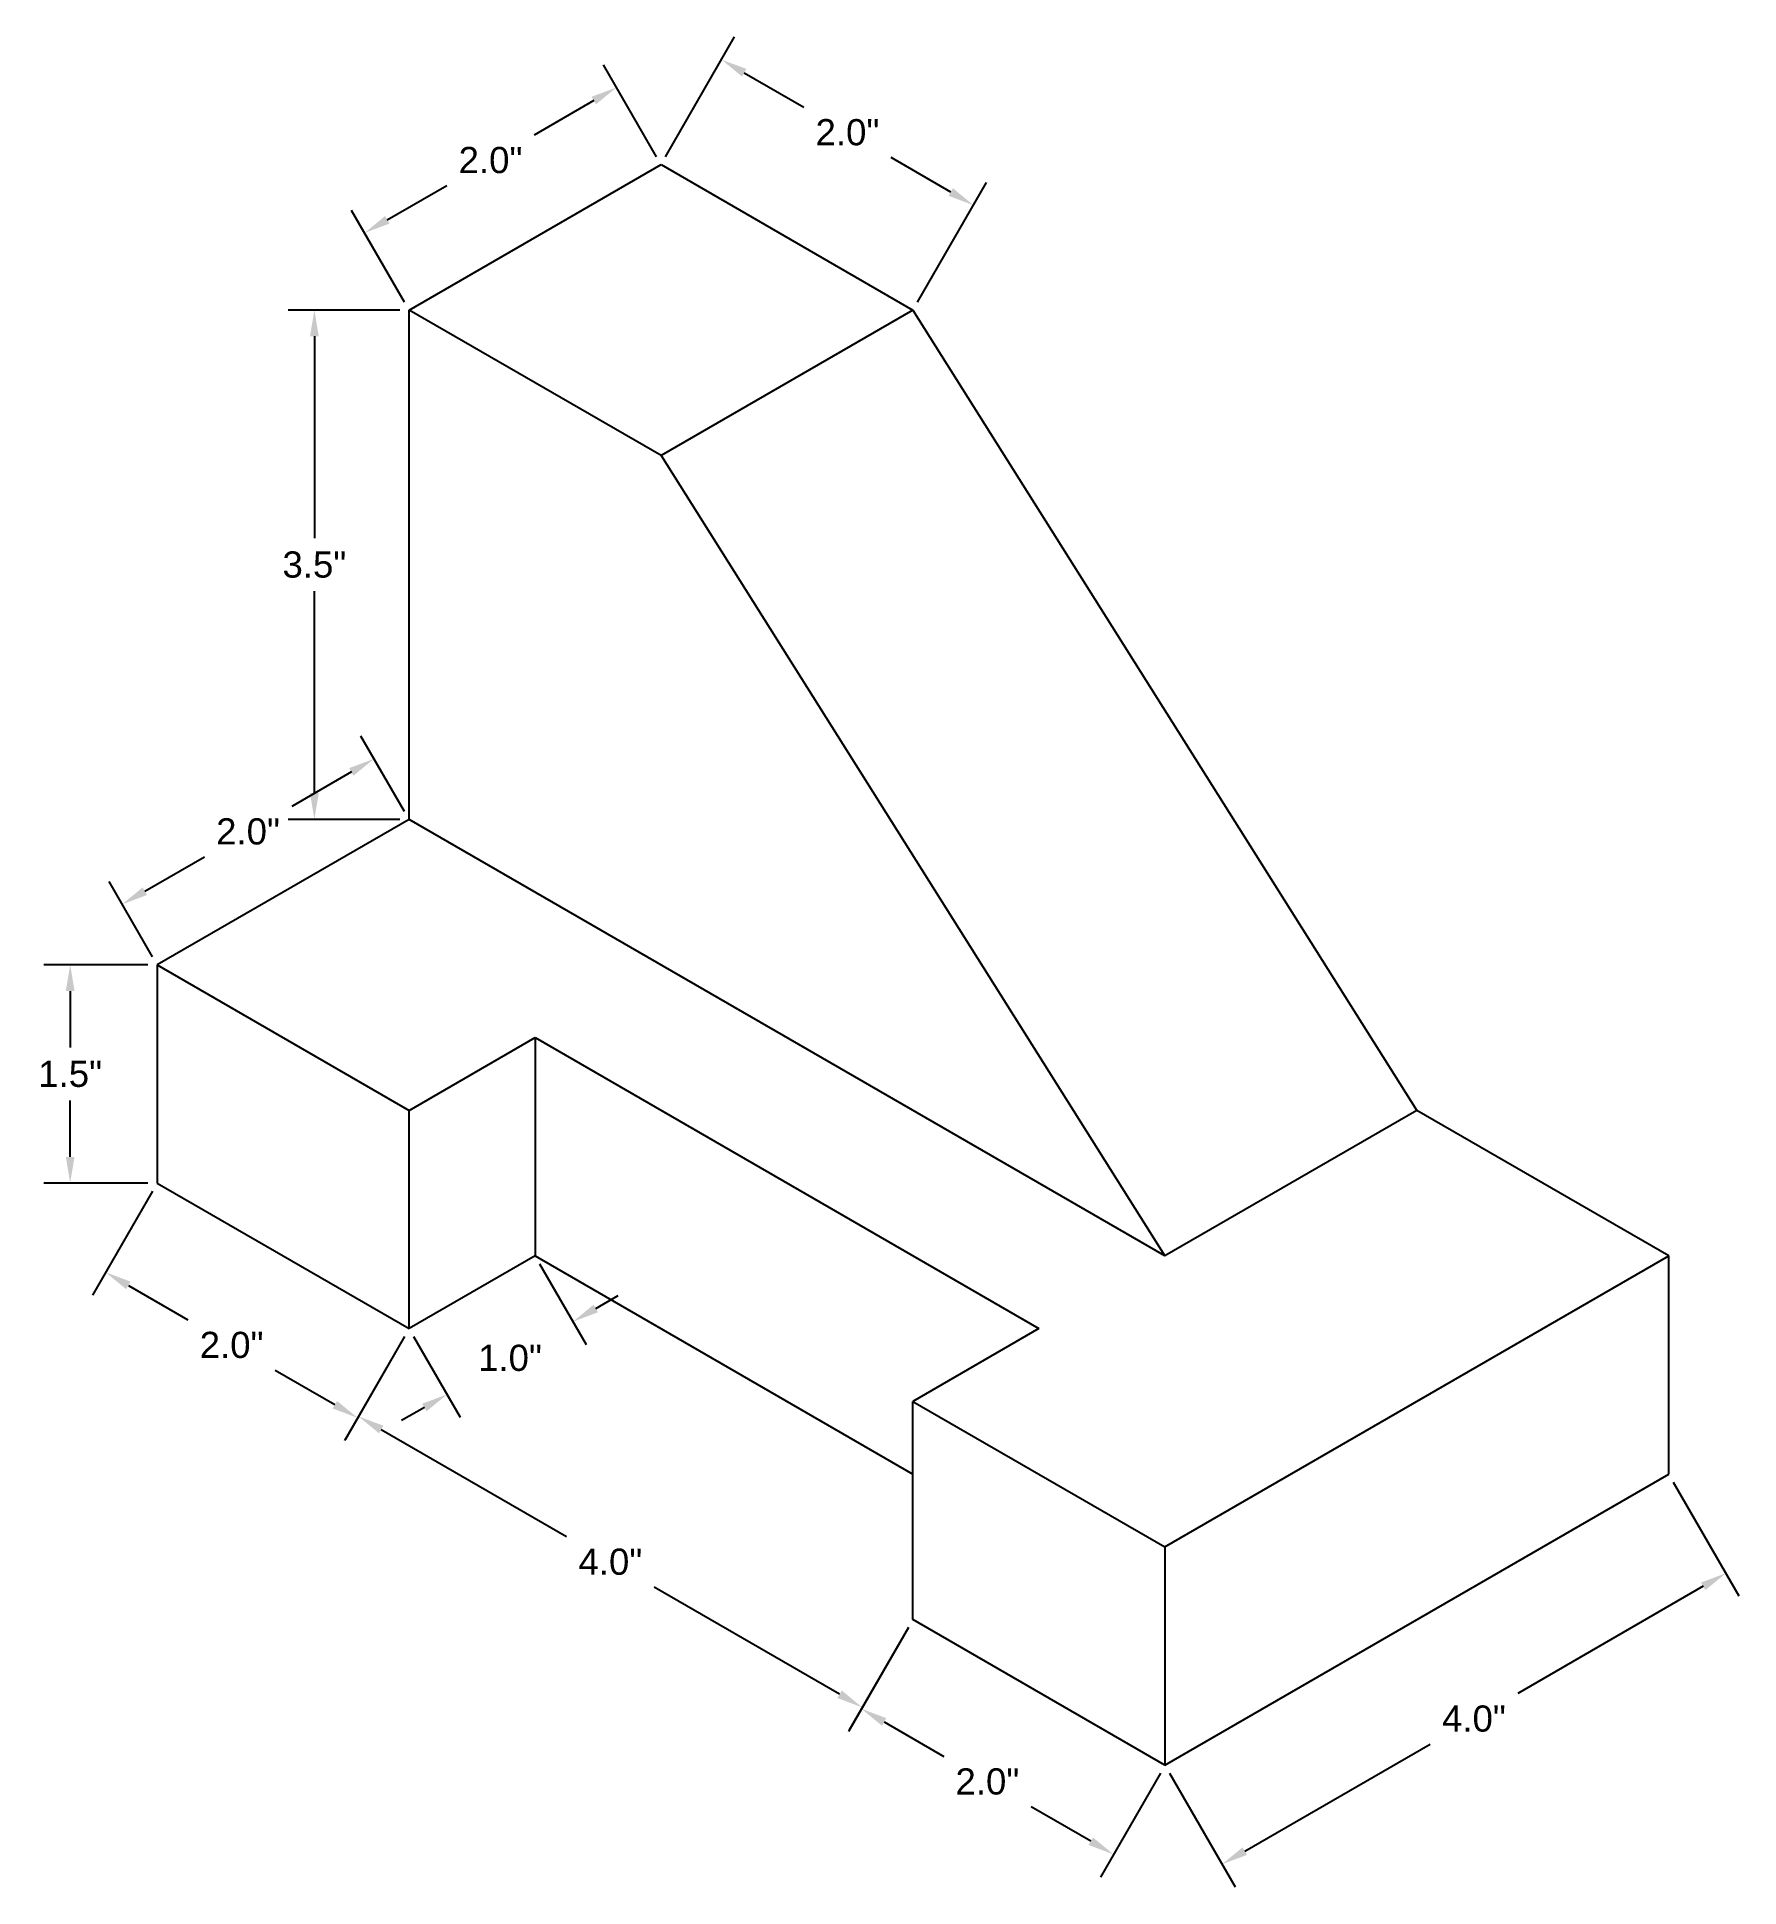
# Model space of a CAD drawing. Header units: inches. Extents: x 3163.7 to 3175.4, y 1329.8 to 1342.5.
import ezdxf

# ---------------------------------------------------------------- set-up
doc = ezdxf.new("R2010")
doc.units = ezdxf.units.IN
doc.styles.get("Standard").update_dxf_attribs({"font": 'arial.ttf'})
doc.dimstyles.get("Standard").update_dxf_attribs({"dimtxt": 0.18, "dimasz": 0.18, "dimexe": 0.18, "dimexo": 0.0625, "dimgap": 0.09, "dimtad": 0, "dimtih": 1, "dimtoh": 1, "dimdec": 1, "dimzin": 0, "dimdsep": 46, "dimlunit": 3, "dimtxsty": 'Standard', "dimcen": 0.09, "dimaunit": 1, "dimadec": 0, "dimazin": 0, "dimtfac": 1, "dimtdec": 1, "dimtofl": 0, "dimtmove": 0, "dimatfit": 3, "dimfxl": 1, "dimtolj": 1, "dimtzin": 0, "dimarcsym": 0})

# ---------------------------------------------------------------- blocks, each defined once
blk = doc.blocks.new('*D3')
at = {"color": 0, "lineweight": -2, "transparency": 16777216}
for p, q in [((3168.025, 1341.715), (3168.5, 1342.538)), ((3168.566, 1342.292), (3168.976, 1342.055)), ((3169.986, 1341.472), (3169.576, 1341.709)), ((3169.757, 1340.715), (3170.232, 1341.538))]:
    blk.add_line(p, q, dxfattribs=at)
at = {"color": 0, "transparency": 16777216}
for points in [[(3168.581, 1342.318), (3168.551, 1342.266), (3168.41, 1342.382)], [(3170.001, 1341.498), (3169.971, 1341.446), (3170.142, 1341.382)]]:
    blk.add_solid(points, dxfattribs=at)
at = {"layer": 'Defpoints', "color": 0, "transparency": 16777216}
for p in [(3167.994, 1341.661), (3170.142, 1341.382), (3169.726, 1340.661)]:
    blk.add_point(p, dxfattribs=at)
at = {"color": 0, "transparency": 16777216, "insert": (3169.276, 1341.882), "char_height": 0.18, "attachment_point": 5}
blk.add_mtext('\\A1;2.0"', dxfattribs=at)
blk = doc.blocks.new('*D4')
at = {"color": 0, "lineweight": -2, "transparency": 16777216}
for p, q in [((3167.963, 1341.715), (3167.598, 1342.346)), ((3167.532, 1342.101), (3167.122, 1341.864)), ((3166.112, 1341.281), (3166.522, 1341.517)), ((3166.231, 1340.715), (3165.866, 1341.346))]:
    blk.add_line(p, q, dxfattribs=at)
at = {"color": 0, "transparency": 16777216}
for points in [[(3167.517, 1342.127), (3167.547, 1342.075), (3167.688, 1342.191)], [(3166.097, 1341.307), (3166.127, 1341.255), (3165.956, 1341.191)]]:
    blk.add_solid(points, dxfattribs=at)
at = {"layer": 'Defpoints', "color": 0, "transparency": 16777216}
for p in [(3167.688, 1342.191), (3167.994, 1341.661), (3166.262, 1340.661)]:
    blk.add_point(p, dxfattribs=at)
at = {"color": 0, "transparency": 16777216, "insert": (3166.822, 1341.691), "char_height": 0.18, "attachment_point": 5}
blk.add_mtext('\\A1;2.0"', dxfattribs=at)
blk = doc.blocks.new('*D5')
at = {"color": 0, "lineweight": -2, "transparency": 16777216}
for p, q in [((3166.199, 1340.661), (3165.431, 1340.661)), ((3165.611, 1340.481), (3165.611, 1339.093)), ((3165.611, 1337.341), (3165.611, 1338.729)), ((3166.199, 1337.161), (3165.431, 1337.161))]:
    blk.add_line(p, q, dxfattribs=at)
at = {"color": 0, "transparency": 16777216}
for points in [[(3165.581, 1340.481), (3165.641, 1340.481), (3165.611, 1340.661)], [(3165.581, 1337.341), (3165.641, 1337.341), (3165.611, 1337.161)]]:
    blk.add_solid(points, dxfattribs=at)
at = {"layer": 'Defpoints', "color": 0, "transparency": 16777216}
for p in [(3166.262, 1340.661), (3165.611, 1337.161), (3166.262, 1337.161)]:
    blk.add_point(p, dxfattribs=at)
at = {"color": 0, "transparency": 16777216, "insert": (3165.611, 1338.911), "char_height": 0.18, "attachment_point": 5}
blk.add_mtext('\\A1;3.5"', dxfattribs=at)
blk = doc.blocks.new('*D6')
at = {"color": 0, "lineweight": -2, "transparency": 16777216}
for p, q in [((3166.231, 1337.215), (3165.931, 1337.733)), ((3165.865, 1337.487), (3165.455, 1337.25)), ((3164.445, 1336.667), (3164.855, 1336.904)), ((3164.499, 1336.215), (3164.199, 1336.733))]:
    blk.add_line(p, q, dxfattribs=at)
at = {"color": 0, "transparency": 16777216}
for points in [[(3165.85, 1337.513), (3165.88, 1337.461), (3166.021, 1337.577)], [(3164.43, 1336.693), (3164.46, 1336.641), (3164.289, 1336.577)]]:
    blk.add_solid(points, dxfattribs=at)
at = {"layer": 'Defpoints', "color": 0, "transparency": 16777216}
for p in [(3166.021, 1337.577), (3166.262, 1337.161), (3164.53, 1336.161)]:
    blk.add_point(p, dxfattribs=at)
at = {"color": 0, "transparency": 16777216, "insert": (3165.155, 1337.077), "char_height": 0.18, "attachment_point": 5}
blk.add_mtext('\\A1;2.0"', dxfattribs=at)
blk = doc.blocks.new('*D7')
at = {"color": 0, "lineweight": -2, "transparency": 16777216}
for p, q in [((3164.467, 1336.161), (3163.752, 1336.161)), ((3163.932, 1335.981), (3163.932, 1335.592)), ((3163.932, 1334.841), (3163.932, 1335.229)), ((3164.467, 1334.661), (3163.752, 1334.661))]:
    blk.add_line(p, q, dxfattribs=at)
at = {"color": 0, "transparency": 16777216}
for points in [[(3163.902, 1335.981), (3163.962, 1335.981), (3163.932, 1336.161)], [(3163.902, 1334.841), (3163.962, 1334.841), (3163.932, 1334.661)]]:
    blk.add_solid(points, dxfattribs=at)
at = {"layer": 'Defpoints', "color": 0, "transparency": 16777216}
for p in [(3163.932, 1336.161), (3164.53, 1336.161), (3164.53, 1334.661)]:
    blk.add_point(p, dxfattribs=at)
at = {"color": 0, "transparency": 16777216, "insert": (3163.932, 1335.411), "char_height": 0.18, "attachment_point": 5}
blk.add_mtext('\\A1;1.5"', dxfattribs=at)
blk = doc.blocks.new('*D8')
at = {"color": 0, "lineweight": -2, "transparency": 16777216}
for p, q in [((3164.499, 1334.606), (3164.086, 1333.892)), ((3164.332, 1333.958), (3164.742, 1333.721)), ((3166.231, 1333.606), (3165.818, 1332.892)), ((3165.752, 1333.138), (3165.342, 1333.374))]:
    blk.add_line(p, q, dxfattribs=at)
at = {"color": 0, "transparency": 16777216}
for points in [[(3164.347, 1333.984), (3164.317, 1333.932), (3164.176, 1334.048)], [(3165.767, 1333.164), (3165.737, 1333.112), (3165.908, 1333.048)]]:
    blk.add_solid(points, dxfattribs=at)
at = {"layer": 'Defpoints', "color": 0, "transparency": 16777216}
for p in [(3164.53, 1334.661), (3166.262, 1333.661), (3165.908, 1333.048)]:
    blk.add_point(p, dxfattribs=at)
at = {"color": 0, "transparency": 16777216, "insert": (3165.042, 1333.548), "char_height": 0.18, "attachment_point": 5}
blk.add_mtext('\\A1;2.0"', dxfattribs=at)
blk = doc.blocks.new('*D9')
at = {"color": 0, "lineweight": -2, "transparency": 16777216}
for p, q in [((3167.159, 1334.106), (3167.479, 1333.553)), ((3167.545, 1333.799), (3167.7, 1333.889)), ((3166.293, 1333.606), (3166.613, 1333.053)), ((3166.367, 1333.119), (3166.211, 1333.029))]:
    blk.add_line(p, q, dxfattribs=at)
at = {"color": 0, "transparency": 16777216}
for points in [[(3167.53, 1333.825), (3167.56, 1333.773), (3167.389, 1333.709)], [(3166.352, 1333.145), (3166.382, 1333.093), (3166.523, 1333.209)]]:
    blk.add_solid(points, dxfattribs=at)
at = {"layer": 'Defpoints', "color": 0, "transparency": 16777216}
for p in [(3167.128, 1334.161), (3167.389, 1333.709), (3166.262, 1333.661)]:
    blk.add_point(p, dxfattribs=at)
at = {"color": 0, "transparency": 16777216, "insert": (3166.956, 1333.459), "char_height": 0.18, "attachment_point": 5}
blk.add_mtext('\\A1;1.0"', dxfattribs=at)
blk = doc.blocks.new('*D10')
at = {"color": 0, "lineweight": -2, "transparency": 16777216}
for p, q in [((3166.231, 1333.606), (3165.824, 1332.902)), ((3166.07, 1332.968), (3167.344, 1332.232)), ((3169.222, 1331.148), (3167.948, 1331.884)), ((3169.695, 1331.606), (3169.288, 1330.902))]:
    blk.add_line(p, q, dxfattribs=at)
at = {"color": 0, "transparency": 16777216}
for points in [[(3166.085, 1332.994), (3166.055, 1332.942), (3165.914, 1333.058)], [(3169.237, 1331.174), (3169.207, 1331.122), (3169.378, 1331.058)]]:
    blk.add_solid(points, dxfattribs=at)
at = {"layer": 'Defpoints', "color": 0, "transparency": 16777216}
for p in [(3166.262, 1333.661), (3169.726, 1331.661), (3169.378, 1331.058)]:
    blk.add_point(p, dxfattribs=at)
at = {"color": 0, "transparency": 16777216, "insert": (3167.646, 1332.058), "char_height": 0.18, "attachment_point": 5}
blk.add_mtext('\\A1;4.0"', dxfattribs=at)
blk = doc.blocks.new('*D11')
at = {"color": 0, "lineweight": -2, "transparency": 16777216}
for p, q in [((3169.695, 1331.606), (3169.282, 1330.892)), ((3169.528, 1330.958), (3169.939, 1330.721)), ((3171.427, 1330.606), (3171.015, 1329.892)), ((3170.949, 1330.138), (3170.538, 1330.375))]:
    blk.add_line(p, q, dxfattribs=at)
at = {"color": 0, "transparency": 16777216}
for points in [[(3169.543, 1330.984), (3169.513, 1330.932), (3169.372, 1331.048)], [(3170.964, 1330.164), (3170.934, 1330.112), (3171.105, 1330.048)]]:
    blk.add_solid(points, dxfattribs=at)
at = {"layer": 'Defpoints', "color": 0, "transparency": 16777216}
for p in [(3169.726, 1331.661), (3171.458, 1330.661), (3171.105, 1330.048)]:
    blk.add_point(p, dxfattribs=at)
at = {"color": 0, "transparency": 16777216, "insert": (3170.238, 1330.548), "char_height": 0.18, "attachment_point": 5}
blk.add_mtext('\\A1;2.0"', dxfattribs=at)
blk = doc.blocks.new('*D12')
at = {"color": 0, "lineweight": -2, "transparency": 16777216}
for p, q in [((3174.953, 1332.606), (3175.405, 1331.824)), ((3175.159, 1331.89), (3173.885, 1331.154)), ((3172.007, 1330.07), (3173.281, 1330.805)), ((3171.489, 1330.606), (3171.941, 1329.824))]:
    blk.add_line(p, q, dxfattribs=at)
at = {"color": 0, "transparency": 16777216}
for points in [[(3175.144, 1331.916), (3175.174, 1331.864), (3175.315, 1331.98)], [(3171.992, 1330.096), (3172.022, 1330.044), (3171.851, 1329.98)]]:
    blk.add_solid(points, dxfattribs=at)
at = {"layer": 'Defpoints', "color": 0, "transparency": 16777216}
for p in [(3174.922, 1332.661), (3175.315, 1331.98), (3171.458, 1330.661)]:
    blk.add_point(p, dxfattribs=at)
at = {"color": 0, "transparency": 16777216, "insert": (3173.583, 1330.98), "char_height": 0.18, "attachment_point": 5}
blk.add_mtext('\\A1;4.0"', dxfattribs=at)

msp = doc.modelspace()

# ---------------------------------------------------------------- linework, layer by layer
for p, q in [((3166.262, 1340.661), (3167.994, 1341.661)), ((3167.994, 1341.661), (3169.726, 1340.661)), ((3166.262, 1337.161), (3166.262, 1340.661)), ((3167.994, 1339.661), (3166.262, 1340.661)), ((3169.726, 1340.661), (3167.994, 1339.661)), ((3169.726, 1340.661), (3173.19, 1335.161)), ((3167.994, 1339.661), (3171.458, 1334.161)), ((3166.262, 1337.161), (3164.53, 1336.161)), ((3171.458, 1334.161), (3166.262, 1337.161)), ((3164.53, 1336.161), (3166.262, 1335.161)), ((3164.53, 1336.161), (3164.53, 1334.661)), ((3166.262, 1335.161), (3167.128, 1335.661)), ((3167.128, 1335.661), (3170.592, 1333.661)), ((3167.128, 1335.661), (3167.128, 1334.161)), ((3166.262, 1333.661), (3166.262, 1335.161)), ((3173.19, 1335.161), (3171.458, 1334.161)), ((3174.922, 1334.161), (3173.19, 1335.161)), ((3164.53, 1334.661), (3166.262, 1333.661)), ((3167.128, 1334.161), (3166.262, 1333.661)), ((3167.128, 1334.161), (3169.726, 1332.661)), ((3171.458, 1332.161), (3174.922, 1334.161)), ((3174.922, 1332.661), (3174.922, 1334.161)), ((3170.592, 1333.661), (3169.726, 1333.161)), ((3169.726, 1333.161), (3171.458, 1332.161)), ((3169.726, 1331.661), (3169.726, 1333.161)), ((3171.458, 1330.661), (3174.922, 1332.661)), ((3171.458, 1332.161), (3171.458, 1330.661)), ((3171.458, 1330.661), (3169.726, 1331.661))]:
    msp.add_line(p, q)

# ---------------------------------------------------------------- dimensions: what is measured, and where the dimension line sits
for p1, p2, distance, picture, middle in [((3167.994, 1341.661), (3169.726, 1340.661), 0.833, '*D3', (3169.276, 1341.882)), ((3166.262, 1340.661), (3167.994, 1341.661), 0.612, '*D4', (3166.822, 1341.691)), ((3164.53, 1336.161), (3166.262, 1337.161), 0.481, '*D6', (3165.155, 1337.077)), ((3164.53, 1334.661), (3166.262, 1333.661), -0.708, '*D8', (3165.042, 1333.548)), ((3166.262, 1333.661), (3167.128, 1334.161), -0.522, '*D9', (3166.956, 1333.459)), ((3166.262, 1333.661), (3169.726, 1331.661), -0.696, '*D10', (3167.646, 1332.058)), ((3171.458, 1330.661), (3174.922, 1332.661), -0.786, '*D12', (3173.583, 1330.98)), ((3169.726, 1331.661), (3171.458, 1330.661), -0.707, '*D11', (3170.238, 1330.548))]:
    dim = msp.add_aligned_dim(p1=p1, p2=p2, distance=distance, dimstyle='Standard')
    dim.commit()
    dim.dimension.update_dxf_attribs({"geometry": picture, "text_midpoint": middle})
for base, p1, p2, picture, middle in [((3165.611, 1337.161), (3166.262, 1340.661), (3166.262, 1337.161), '*D5', (3165.611, 1338.911)), ((3163.932, 1336.161), (3164.53, 1334.661), (3164.53, 1336.161), '*D7', (3163.932, 1335.411))]:
    dim = msp.add_linear_dim(base=base, p1=p1, p2=p2, angle=90, dimstyle='Standard')
    dim.commit()
    dim.dimension.update_dxf_attribs({"geometry": picture, "text_midpoint": middle})

doc.saveas('drawing.dxf')
